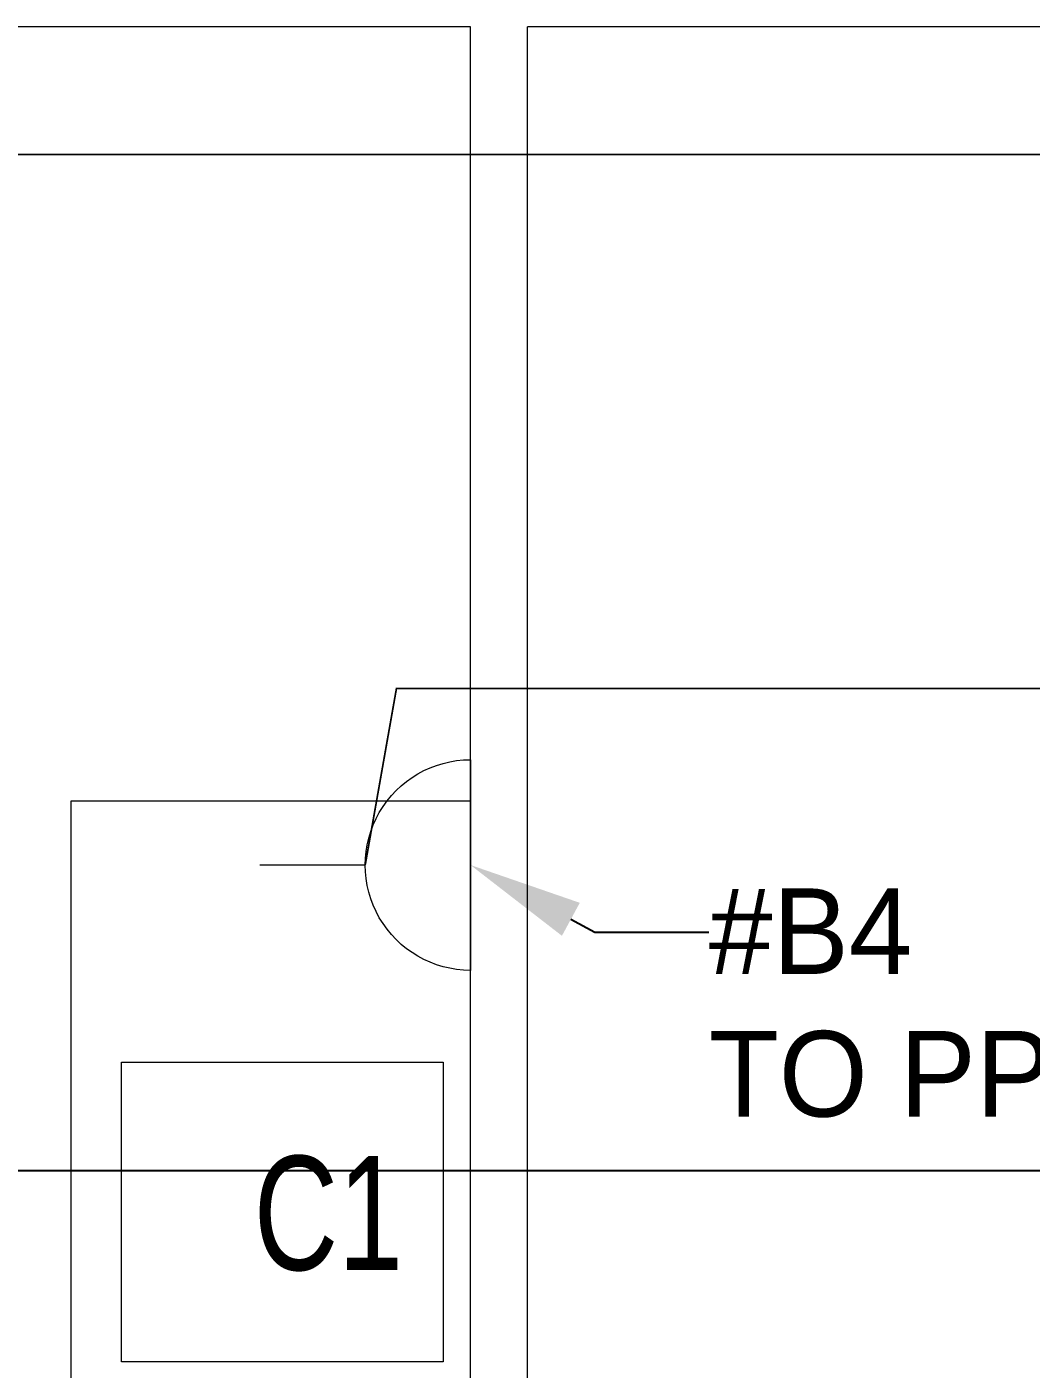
# Model space of a CAD drawing. Header units: metres. Extents: x 75097 to 220762, y -1557923 to -1361206.
# Drawn here: x 205341 to 207101, y -1462786 to -1460433 of the extents above; entities that cross this region are included whole.
import ezdxf
from ezdxf import colors
from ezdxf.entities.mleader import LeaderData, LeaderLine
from ezdxf.math import Vec2, Vec3

# ---------------------------------------------------------------- set-up
doc = ezdxf.new("R2010")
doc.units = ezdxf.units.M
doc.layers.get('0').update_dxf_attribs({"lineweight": 0})
doc.layers.add('A-100 - Copy$0$axes', color=8, linetype='Continuous')
doc.layers.add('A-100 - Copy$0$Medical Equipment and Furniture', color=8, linetype='Continuous', lineweight=0)
doc.layers.add('A-100 - Copy$0$Walls', color=8, linetype='Continuous', lineweight=0)
doc.layers.add('E-POWR', color=7, linetype='Continuous', lineweight=9, true_color=0x4e7e3e)
doc.styles.add('A-100 - Copy$0$X3G_ENTITY_2587EA', font='swisscl.ttf', dxfattribs={"height": 200})
doc.styles.get("Standard").update_dxf_attribs({"font": 'GOTHIC.TTF'})

# ---------------------------------------------------------------- blocks, each defined once
blk = doc.blocks.new('A-100 - Copy')
at = {"layer": 'A-100 - Copy$0$axes'}
blk.add_line((215702.3, -1462437.7, 2.4), (83332.8, -1462437.7, 2.4), dxfattribs=at)
at = {"layer": 'A-100 - Copy$0$Medical Equipment and Furniture'}
blk.add_line((205418.3, -1461789.5, 0), (206118.3, -1461789.5, 0), dxfattribs=at)
at = {"layer": 'A-100 - Copy$0$Medical Equipment and Furniture', "elevation": 0}
blk.add_lwpolyline([(205418.3, -1463538.1), (205418.3, -1461789.5)], dxfattribs=at)
blk.add_lwpolyline([(205506.4, -1462247.2), (206070.1, -1462247.2), (206070.1, -1462772.5), (205506.4, -1462772.5)], close=True, dxfattribs=at)
at = {"layer": 'A-100 - Copy$0$Walls'}
blk.add_line((209608.3, -1460432.7), (206218.3, -1460432.7), dxfattribs=at)
at = {"layer": 'A-100 - Copy$0$Walls', "elevation": 0}
for points in [[(206118.3, -1460432.7), (202678.3, -1460432.7), (202678.3, -1462272.7)], [(206118.3, -1460532.7), (206118.3, -1460432.7)], [(206218.3, -1460532.7), (206218.3, -1460432.7)], [(206118.3, -1463552.7), (206118.3, -1460522.7)], [(206218.3, -1463552.7), (206218.3, -1460522.7)]]:
    blk.add_lwpolyline(points, dxfattribs=at)
at = {"layer": 'A-100 - Copy$0$Medical Equipment and Furniture', "insert": (205869.3, -1462411.8, 0), "char_height": 200, "attachment_point": 2, "style": 'A-100 - Copy$0$X3G_ENTITY_2587EA'}
blk.add_mtext('C1', dxfattribs=at)
blk = doc.blocks.new('NORMAL SOCKET')
at = {"layer": 'E-POWR'}
for p, q in [((0, 307.7), (0, 615.4)), ((-307.7, 0), (307.7, 0))]:
    blk.add_line(p, q, dxfattribs=at)
blk.add_ellipse((0, 0), major_axis=(32.8, 305.9), ratio=1, start_param=4.81904, end_param=7.960633, dxfattribs=at)

msp = doc.modelspace()

# ---------------------------------------------------------------- block references
msp.add_blockref('A-100 - Copy', (0, 0))

# ---------------------------------------------------------------- next in the draw order: linework, layer by layer
at = {"layer": 'E-POWR', "const_width": 3, "elevation": 0}
msp.add_lwpolyline([(203043.5, -1460641.1), (204941.3, -1460641.1), (205053.7, -1460617.3), (205194.6, -1460656.7), (207669.5, -1460656.7), (207753.7, -1460617.3), (207845.6, -1460670), (209047.8, -1460670), (209134.7, -1460617.3), (209224.6, -1460688.6), (209224.6, -1461592.4), (205988.5, -1461592.4), (205933.7, -1461901.9)], dxfattribs=at)

# ---------------------------------------------------------------- next in the draw order: block references
at = {"layer": 'E-POWR', "color": 85, "xscale": -0.6, "yscale": 0.6, "zscale": 0.6, "rotation": 90}
msp.add_blockref('NORMAL SOCKET', (206118.3, -1461901.9, 0), dxfattribs=at)

# ---------------------------------------------------------------- next in the draw order: leaders
at = {"layer": 'E-POWR'}
ml = msp.add_multileader_mtext('Standard', dxfattribs=at)
ml.set_content('#B4\\PTO PP-03', color=256)
ml.set_leader_properties()
ml.build(insert=Vec2(0, 0))
ml.multileader.update_dxf_attribs({"text_right_attachment_type": 6, "dogleg_length": 200, "arrow_head_size": 200})
ctx = ml.context
ctx.base_point, ctx.char_height, ctx.arrow_head_size, ctx.landing_gap_size, ctx.plane_origin = Vec3(206536.1, -1462019.7, 0), 150, 200, 0.09, Vec3(206633.9, -1463611.5, 0)
ctx.right_attachment = 6
notes = []
notes.append((ctx, [(0, (1, 1, 0), (206336.1, -1462019.7, 0), (1, 0), 200, [(0, [(206118.3, -1461901.9, 0)], 0, [])])]))
ctx.mtext.insert, ctx.mtext.width, ctx.mtext.flow_direction = Vec3(206536.2, -1461942.8, 0), 1379.369, 5
for ctx, leaders in notes:
    for number, flags, end, landing, length, lines in leaders:
        leader = LeaderData()
        leader.index, (leader.has_last_leader_line, leader.has_dogleg_vector, leader.attachment_direction) = number, flags
        leader.last_leader_point, leader.dogleg_vector, leader.dogleg_length = Vec3(end), Vec3(landing), length
        for number, points, colour, breaks in lines:
            line = LeaderLine()
            line.index, line.vertices, line.color, line.breaks = number, Vec3.list(points), colors.encode_raw_color(colour), breaks
            leader.lines.append(line)
        ctx.leaders.append(leader)

doc.saveas('drawing.dxf')
